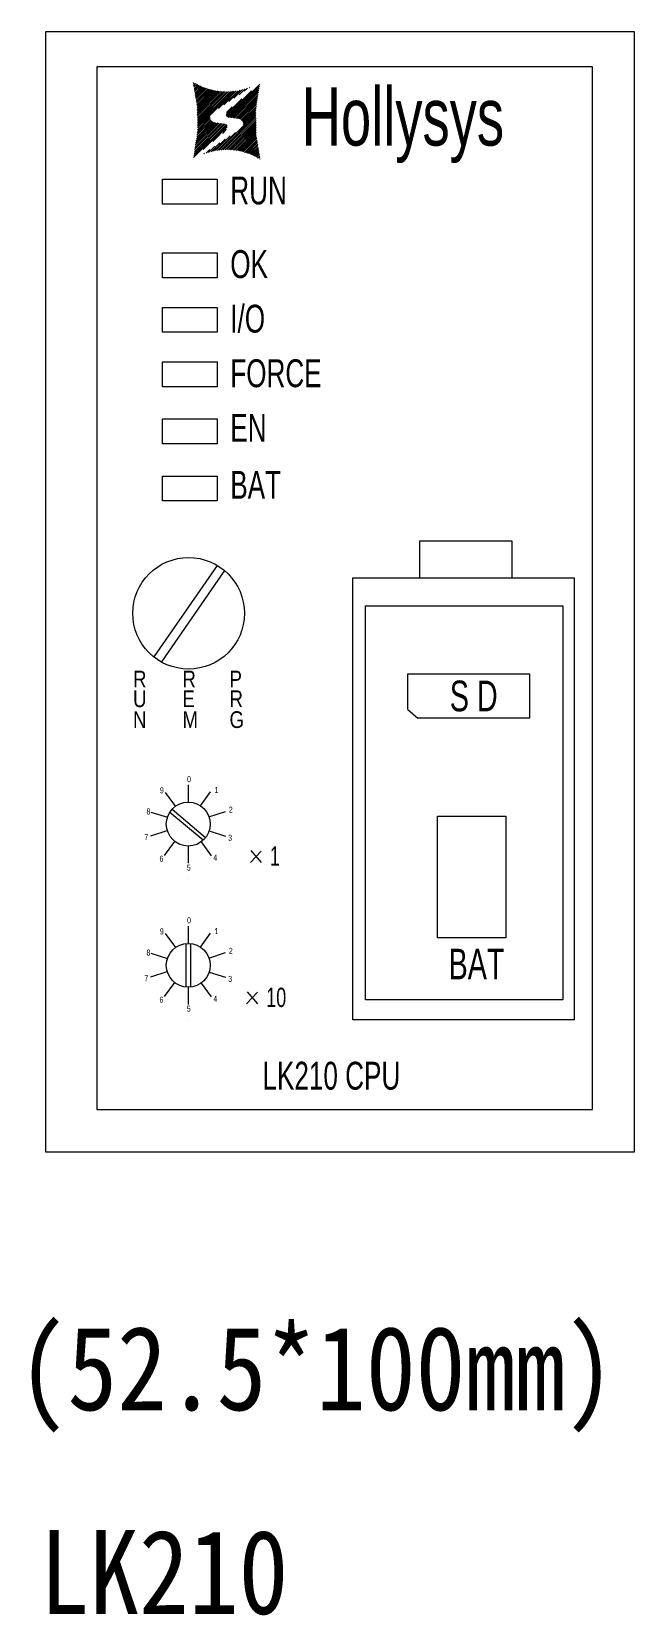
# Model space of a CAD drawing. Header units: millimetres. Extents: x 33157 to 59611, y -29750 to 1750.
# Drawn here: x 53960.5 to 54014.3, y 1503.5 to 1644.8 of the extents above; entities that cross this region are included whole.
import ezdxf

# ---------------------------------------------------------------- set-up
doc = ezdxf.new("R2010")
doc.units = ezdxf.units.MM
doc.layers.get('0').update_dxf_attribs({"lineweight": 18})
doc.layers.add('细实线', color=7, linetype='Continuous', lineweight=20)
doc.styles.add('HZ', font='arial.ttf')
doc.styles.add('STYLE1', font='')
doc.styles.get('STYLE1').set_extended_font_data('宋体')

# ---------------------------------------------------------------- blocks, each defined once
blk = doc.blocks.new('*X18')
at = {"color": 0}
for p, q in [((54150.17, 1485.51), (54153.1, 1488.43)), ((54150.28, 1485.47), (54153.07, 1488.25)), ((54150.42, 1485.45), (54153.04, 1488.07)), ((54150.08, 1485.72), (54151.49, 1487.13)), ((54150.1, 1485.59), (54152.36, 1487.85)), ((54150.55, 1485.43), (54153.01, 1487.89)), ((54150.69, 1485.42), (54152.98, 1487.71)), ((54150.82, 1485.4), (54152.96, 1487.53)), ((54150.96, 1485.38), (54152.93, 1487.35)), ((54151.09, 1485.36), (54152.9, 1487.17)), ((54151.22, 1485.34), (54152.87, 1486.99)), ((54151.33, 1485.3), (54152.84, 1486.81)), ((54149.48, 1482.54), (54152.75, 1485.81)), ((54149.65, 1482.56), (54152.75, 1485.66)), ((54149.82, 1482.58), (54152.75, 1485.51)), ((54149.99, 1482.59), (54152.76, 1485.36)), ((54150.12, 1485.91), (54150.62, 1486.41)), ((54151.43, 1485.24), (54152.81, 1486.63)), ((54151.51, 1485.17), (54152.79, 1486.45)), ((54151.57, 1485.09), (54152.76, 1486.27)), ((54151.61, 1484.98), (54152.75, 1486.12)), ((54151.62, 1484.83), (54152.75, 1485.96)), ((54149.15, 1482.51), (54150.46, 1483.82)), ((54149.32, 1482.53), (54150.92, 1484.13)), ((54150.15, 1482.6), (54152.76, 1485.21)), ((54150.29, 1482.59), (54152.76, 1485.06)), ((54150.43, 1482.58), (54152.76, 1484.91)), ((54150.57, 1482.57), (54152.76, 1484.76)), ((54150.71, 1482.55), (54152.76, 1484.61)), ((54150.84, 1482.54), (54152.76, 1484.46)), ((54150.98, 1482.53), (54152.76, 1484.31)), ((54151.12, 1482.52), (54152.76, 1484.15)), ((54151.25, 1482.49), (54152.76, 1484)), ((54151.37, 1482.46), (54152.78, 1483.87)), ((54148.31, 1482.29), (54148.63, 1482.6)), ((54148.53, 1482.35), (54149.09, 1482.9)), ((54148.74, 1482.41), (54149.54, 1483.21)), ((54148.96, 1482.47), (54150, 1483.52)), ((54151.48, 1482.42), (54152.8, 1483.74)), ((54151.6, 1482.39), (54152.82, 1483.61)), ((54151.72, 1482.35), (54152.85, 1483.48)), ((54151.84, 1482.32), (54152.87, 1483.35)), ((54151.96, 1482.29), (54152.89, 1483.22)), ((54152.08, 1482.25), (54152.91, 1483.09)), ((54152.19, 1482.22), (54152.93, 1482.96)), ((54152.29, 1482.17), (54152.96, 1482.83)), ((54152.4, 1482.12), (54152.98, 1482.7)), ((54152.5, 1482.07), (54153, 1482.57)), ((54152.6, 1482.02), (54153.02, 1482.44)), ((54148.1, 1482.22), (54148.17, 1482.29)), ((54152.7, 1481.97), (54153.04, 1482.31)), ((54152.8, 1481.92), (54153.07, 1482.18)), ((54152.9, 1481.87), (54153.09, 1482.05)), ((54153, 1481.82), (54153.11, 1481.92)), ((54153.1, 1481.77), (54153.13, 1481.79))]:
    blk.add_line(p, q, dxfattribs=at)
blk = doc.blocks.new('*X19')
at = {"color": 0}
for p, q in [((54147.14, 1488.55), (54147.18, 1488.59)), ((54147.17, 1488.42), (54147.28, 1488.54)), ((54147.19, 1488.29), (54147.39, 1488.49)), ((54147.21, 1488.16), (54147.49, 1488.44)), ((54147.23, 1488.03), (54147.59, 1488.39)), ((54147.25, 1487.9), (54147.69, 1488.33)), ((54147.28, 1487.77), (54147.79, 1488.28)), ((54147.3, 1487.64), (54147.89, 1488.23)), ((54147.32, 1487.51), (54147.99, 1488.18)), ((54147.34, 1487.38), (54148.1, 1488.13)), ((54147.36, 1487.25), (54148.21, 1488.1)), ((54147.39, 1487.12), (54148.33, 1488.07)), ((54151.71, 1487.81), (54151.99, 1488.08)), ((54152.17, 1488.11), (54152.2, 1488.15)), ((54147.41, 1486.99), (54148.45, 1488.03)), ((54147.43, 1486.86), (54148.57, 1488)), ((54147.45, 1486.73), (54148.69, 1487.97)), ((54147.47, 1486.6), (54148.81, 1487.93)), ((54147.5, 1486.47), (54148.92, 1487.9)), ((54147.51, 1486.34), (54149.04, 1487.87)), ((54147.51, 1486.18), (54149.17, 1487.84)), ((54147.51, 1486.03), (54149.31, 1487.83)), ((54147.51, 1485.88), (54149.45, 1487.82)), ((54147.51, 1485.73), (54149.59, 1487.81)), ((54147.51, 1485.58), (54149.73, 1487.79)), ((54147.52, 1484.53), (54150.81, 1487.82)), ((54147.52, 1484.68), (54150.65, 1487.8)), ((54147.52, 1484.83), (54150.48, 1487.79)), ((54147.52, 1485.43), (54149.87, 1487.78)), ((54147.52, 1485.28), (54150.01, 1487.77)), ((54147.52, 1484.98), (54150.31, 1487.77)), ((54147.52, 1485.13), (54150.14, 1487.76)), ((54149.42, 1486.27), (54150.98, 1487.83)), ((54149.88, 1486.58), (54151.15, 1487.85)), ((54150.34, 1486.89), (54151.35, 1487.9)), ((54150.79, 1487.19), (54151.56, 1487.96)), ((54151.25, 1487.5), (54151.78, 1488.02)), ((54147.51, 1484.06), (54148.71, 1485.26)), ((54147.52, 1484.37), (54148.65, 1485.51)), ((54147.52, 1484.22), (54148.66, 1485.37)), ((54147.17, 1481.9), (54150.11, 1484.84)), ((54147.2, 1482.08), (54150.01, 1484.89)), ((54147.23, 1482.26), (54149.88, 1484.91)), ((54147.26, 1482.44), (54149.74, 1484.93)), ((54147.28, 1482.62), (54149.61, 1484.94)), ((54147.31, 1482.8), (54149.47, 1484.96)), ((54147.34, 1482.98), (54149.34, 1484.98)), ((54147.37, 1483.16), (54149.2, 1484.99)), ((54147.4, 1483.34), (54149.08, 1485.02)), ((54147.43, 1483.52), (54148.96, 1485.06)), ((54147.46, 1483.7), (54148.86, 1485.11)), ((54147.48, 1483.88), (54148.78, 1485.18)), ((54148.04, 1482.61), (54150.18, 1484.75)), ((54148.91, 1483.33), (54150.19, 1484.62)), ((54149.78, 1484.05), (54150.13, 1484.41))]:
    blk.add_line(p, q, dxfattribs=at)
blk = doc.blocks.new('LK210')
for p, q in [((54134.01, 1493.13), (54186.51, 1493.13)), ((54167.36, 1447.7), (54175.59, 1447.7)), ((54167.36, 1444.38), (54167.36, 1447.7)), ((54175.59, 1447.7), (54175.59, 1444.38)), ((54149.29, 1445.5), (54143.63, 1437.33)), ((54149.95, 1445.03), (54144.31, 1436.88)), ((54166.29, 1435.83), (54177.16, 1435.83)), ((54166.29, 1432.63), (54166.29, 1435.83)), ((54177.16, 1435.83), (54177.16, 1431.86)), ((54166.29, 1432.63), (54167.18, 1431.86)), ((54177.16, 1431.86), (54167.18, 1431.86))]:
    blk.add_line(p, q)
for points in [[(54134.01, 1493.13), (54186.51, 1493.13), (54186.51, 1393.13), (54134.01, 1393.13)], [(54144.42, 1479.95), (54149.29, 1479.95), (54149.29, 1477.74), (54144.42, 1477.74)], [(54144.42, 1473.38), (54149.29, 1473.38), (54149.29, 1471.17), (54144.42, 1471.17)], [(54144.42, 1468.51), (54149.29, 1468.51), (54149.29, 1466.3), (54144.42, 1466.3)], [(54144.42, 1463.65), (54149.29, 1463.65), (54149.29, 1461.43), (54144.42, 1461.43)], [(54144.42, 1458.56), (54149.29, 1458.56), (54149.29, 1456.34), (54144.42, 1456.34)], [(54144.42, 1453.47), (54149.29, 1453.47), (54149.29, 1451.25), (54144.42, 1451.25)], [(54161.4, 1444.38), (54181.14, 1444.38), (54181.14, 1404.94), (54161.4, 1404.94)], [(54162.52, 1441.88), (54180.12, 1441.88), (54180.12, 1406.72), (54162.52, 1406.72)], [(54168.94, 1423.11), (54175.04, 1423.11), (54175.04, 1412.26), (54168.94, 1412.26)]]:
    blk.add_lwpolyline(points, close=True)
blk.add_circle((54146.74, 1441.22), 4.98)
at = {"layer": '细实线'}
for p, q in [((54146.71, 1425.9), (54146.71, 1424.37)), ((54144.65, 1425.24), (54145.56, 1423.99)), ((54147.8, 1424.03), (54148.7, 1425.28)), ((54143.38, 1423.49), (54144.85, 1423.02)), ((54145.08, 1423.47), (54148.03, 1421)), ((54145.26, 1423.73), (54148.25, 1421.22)), ((54148.55, 1423.06), (54150.02, 1423.53)), ((54143.37, 1421.37), (54144.83, 1421.85)), ((54148.57, 1421.81), (54150.03, 1421.33)), ((54144.59, 1419.62), (54145.5, 1420.87)), ((54146.45, 1420.48), (54146.45, 1420.48)), ((54146.71, 1420.45), (54146.71, 1418.91)), ((54147.86, 1420.82), (54148.76, 1419.58)), ((54153.21, 1420.01), (54152.25, 1418.97)), ((54152.29, 1420.05), (54153.21, 1418.97)), ((54146.71, 1417.6), (54146.71, 1417.6)), ((54146.71, 1413.31), (54146.71, 1411.77)), ((54144.65, 1412.64), (54145.56, 1411.4)), ((54147.8, 1411.44), (54148.7, 1412.68)), ((54143.38, 1410.9), (54144.85, 1410.42)), ((54146.49, 1411.73), (54146.49, 1407.89)), ((54146.91, 1411.7), (54146.91, 1407.86)), ((54148.55, 1410.46), (54150.02, 1410.94)), ((54143.37, 1408.78), (54144.83, 1409.25)), ((54148.57, 1409.21), (54150.03, 1408.74)), ((54144.59, 1407.03), (54145.5, 1408.27)), ((54146.44, 1407.89), (54146.44, 1407.91)), ((54146.44, 1407.91), (54146.44, 1407.91)), ((54146.45, 1407.89), (54146.45, 1407.89)), ((54146.71, 1407.86), (54146.71, 1406.32)), ((54147.86, 1408.23), (54148.76, 1406.99)), ((54152.89, 1407.4), (54151.92, 1406.36)), ((54151.97, 1407.45), (54152.89, 1406.36)), ((54146.71, 1405), (54146.71, 1405))]:
    blk.add_line(p, q, dxfattribs=at)
blk.add_lwpolyline([(54138.54, 1489.99), (54138.54, 1396.95), (54182.79, 1396.95), (54182.79, 1489.99)], close=True, dxfattribs=at)
for centre in [(54146.71, 1422.41), (54146.71, 1409.81)]:
    blk.add_circle(centre, 1.96, dxfattribs=at)
at = {"color": 0}
for name in ['*X19', '*X18']:
    blk.add_blockref(name, (0, 0), dxfattribs=at)
at = {"color": 7, "linetype": 'Continuous', "style": 'HZ'}
for s, height, width, p in [('Hollysys', 5.184, 0.67, (54156.83, 1482.96)), ('RUN', 2.488, 0.67, (54150.46, 1477.71)), ('OK', 2.488, 0.67, (54150.46, 1471.14)), ('I/O', 2.488, 0.67, (54150.46, 1466.27)), ('FORCE', 2.488, 0.67, (54150.46, 1461.4)), ('EN', 2.488, 0.67, (54150.46, 1456.53)), ('BAT', 2.488, 0.67, (54150.46, 1451.44)), ('R', 1.49, 0.8, (54141.78, 1434.61)), ('R', 1.49, 0.8, (54146.19, 1434.61)), ('P', 1.49, 0.8, (54150.39, 1434.61)), ('U', 1.49, 0.8, (54141.78, 1432.85)), ('E', 1.49, 0.8, (54146.19, 1432.85)), ('R', 1.49, 0.8, (54150.39, 1432.85)), ('N', 1.49, 0.8, (54141.78, 1430.99)), ('M', 1.49, 0.8, (54146.19, 1430.99)), ('G', 1.49, 0.8, (54150.39, 1430.99)), ('0', 0.537, 0.67, (54146.6, 1426.15)), ('9', 0.537, 0.67, (54144.18, 1425.16)), ('1', 0.537, 0.67, (54149.05, 1425.19)), ('8', 0.537, 0.67, (54142.98, 1423.27)), ('2', 0.537, 0.67, (54150.33, 1423.42)), ('7', 0.537, 0.67, (54142.79, 1420.99)), ('3', 0.537, 0.67, (54150.27, 1420.92)), ('1', 1.72, 0.67, (54153.99, 1418.7)), ('6', 0.537, 0.67, (54144.14, 1419.06)), ('4', 0.537, 0.67, (54148.95, 1419.16)), ('5', 0.537, 0.67, (54146.58, 1418.26)), ('0', 0.537, 0.67, (54146.6, 1413.55)), ('9', 0.537, 0.67, (54144.18, 1412.57)), ('1', 0.537, 0.67, (54149.05, 1412.59)), ('8', 0.537, 0.67, (54142.98, 1410.68)), ('2', 0.537, 0.67, (54150.33, 1410.83)), ('BAT', 2.737, 0.67, (54169.94, 1408.56)), ('7', 0.537, 0.67, (54142.79, 1408.39)), ('3', 0.537, 0.67, (54150.27, 1408.33)), ('10', 1.72, 0.67, (54153.66, 1406.09)), ('6', 0.537, 0.67, (54144.14, 1406.47)), ('5', 0.537, 0.67, (54146.58, 1405.66)), ('4', 0.537, 0.67, (54148.95, 1406.56))]:
    blk.add_text(s, height=height, dxfattribs=dict(at, width=width)).set_placement(p)
at = {"color": 7, "linetype": 'Continuous', "attachment_point": 7, "style": 'HZ'}
for s, insert, char_height, width in [('{\\W0.67;S D}', (54170.05, 1432.44), 2.7372, 6.03), ('{\\W0.67;LK210 CPU}', (54153.33, 1398.68), 2.4883, 17.9113)]:
    blk.add_mtext(s, dxfattribs=dict(at, insert=insert, char_height=char_height, width=width))

msp = doc.modelspace()

# ---------------------------------------------------------------- block references
at = {"layer": '细实线'}
msp.add_blockref('LK210', (-172.2, 151.69), dxfattribs=at)

# ---------------------------------------------------------------- texts
at = {"color": 0, "style": 'STYLE1', "width": 0.87}
for s, p in [('(52.5*100mm)', (53959.29, 1521.8)), ('LK210', (53961.25, 1503.62))]:
    msp.add_text(s, height=7.5, dxfattribs=at).set_placement(p)

doc.saveas('drawing.dxf')
